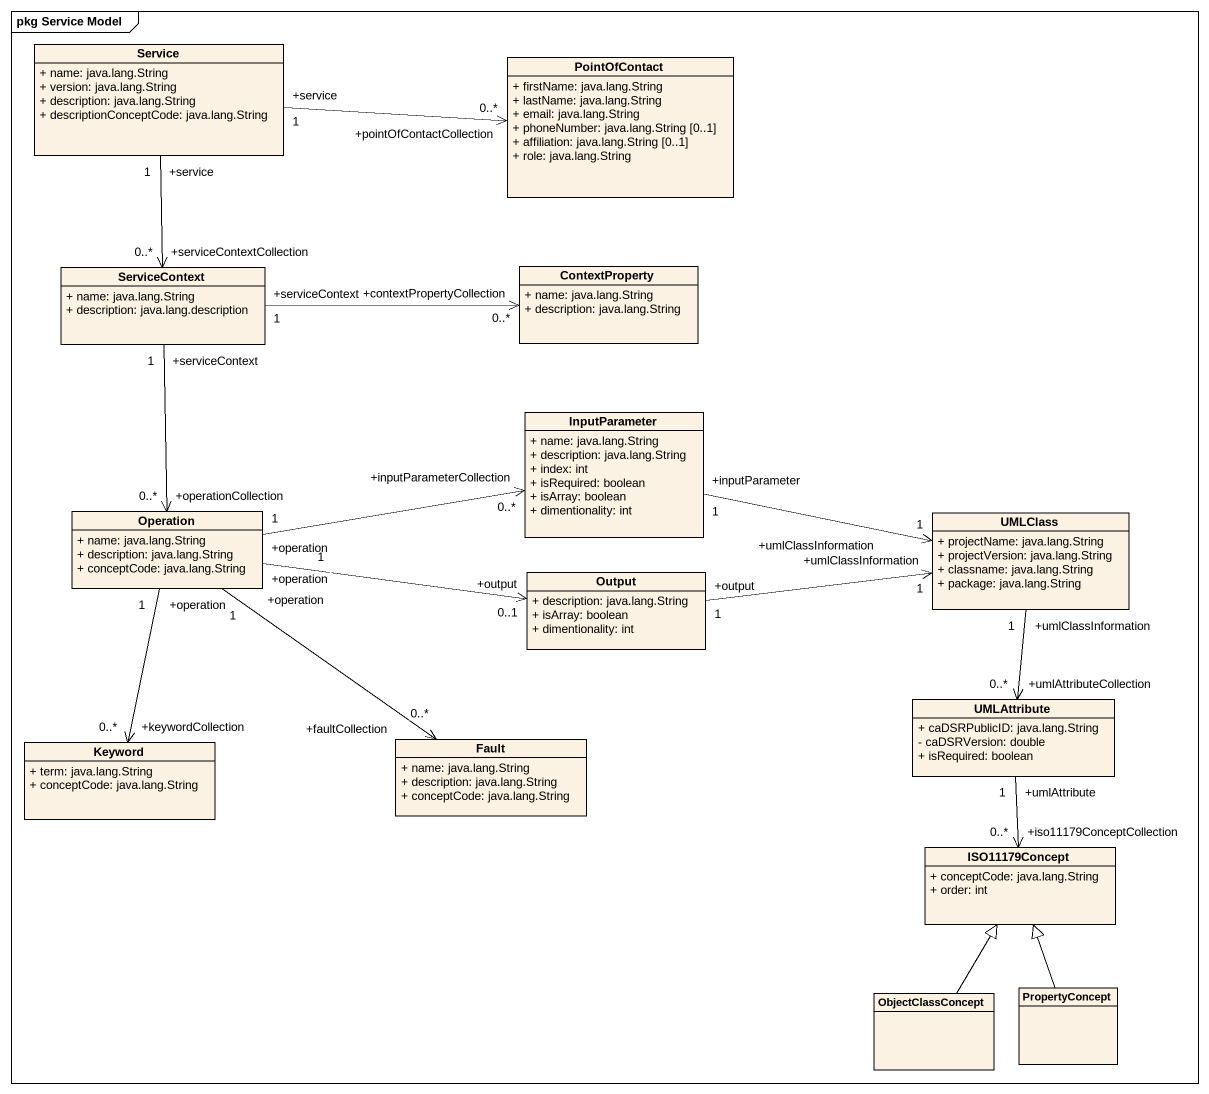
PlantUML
@startuml
mainframe pkg Service Model
hide circle
hide empty members
skinparam classAttributeIconSize 0
class Service {
  + name: java.lang.String
  + version: java.lang.String
  + description: java.lang.String
  + descriptionConceptCode: java.lang.String
}
class PointOfContact {
  + firstName: java.lang.String
  + lastName: java.lang.String
  + email: java.lang.String
  + phoneNumber: java.lang.String [0..1]
  + affiliation: java.lang.String [0..1]
  + role: java.lang.String
}
class ServiceContext {
  + name: java.lang.String
  + description: java.lang.description
}
class ContextProperty {
  + name: java.lang.String
  + description: java.lang.String
}
class InputParameter {
  + name: java.lang.String
  + description: java.lang.String
  + index: int
  + isRequired: boolean
  + isArray: boolean
  + dimentionality: int
}
class Operation {
  + name: java.lang.String
  + description: java.lang.String
  + conceptCode: java.lang.String
}
class UMLClass {
  + projectName: java.lang.String
  + projectVersion: java.lang.String
  + classname: java.lang.String
  + package: java.lang.String
}
class Output {
  + description: java.lang.String
  + isArray: boolean
  + dimentionality: int
}
class UMLAttribute {
  + caDSRPublicID: java.lang.String
  - caDSRVersion: double
  + isRequired: boolean
}
class Keyword {
  + term: java.lang.String
  + conceptCode: java.lang.String
}
class Fault {
  + name: java.lang.String
  + description: java.lang.String
  + conceptCode: java.lang.String
}
class ISO11179Concept {
  + conceptCode: java.lang.String
  + order: int
}
class ObjectClassConcept
class PropertyConcept
Service "+service\n1" -right-> "+pointOfContactCollection\n0..*" PointOfContact
Service "+service\n1" --> "+serviceContextCollection\n0..*" ServiceContext
ServiceContext "+serviceContext\n1" -right-> "+contextPropertyCollection\n0..*" ContextProperty
ServiceContext "+serviceContext\n1" --> "+operationCollection\n0..*" Operation
InputParameter "+inputParameter\n1" -right-> "+umlClassInformation\n1" UMLClass
Operation "+operation\n1" -right-> "+inputParameterCollection\n0..*" InputParameter
Operation "+operation\n1" -right-> "+output\n0..1" Output
Operation "+operation\n1" --> "+keywordCollection\n0..*" Keyword
Operation "+operation\n1" --> "+faultCollection\n0..*" Fault
UMLClass "+umlClassInformation\n1" --> "+umlAttributeCollection\n0..*" UMLAttribute
Output "+output\n1" -right-> "+umlClassInformation\n1" UMLClass
UMLAttribute "+umlAttribute\n1" --> "+iso11179ConceptCollection\n0..*" ISO11179Concept
ObjectClassConcept -up-|> ISO11179Concept
PropertyConcept -up-|> ISO11179Concept
@enduml
